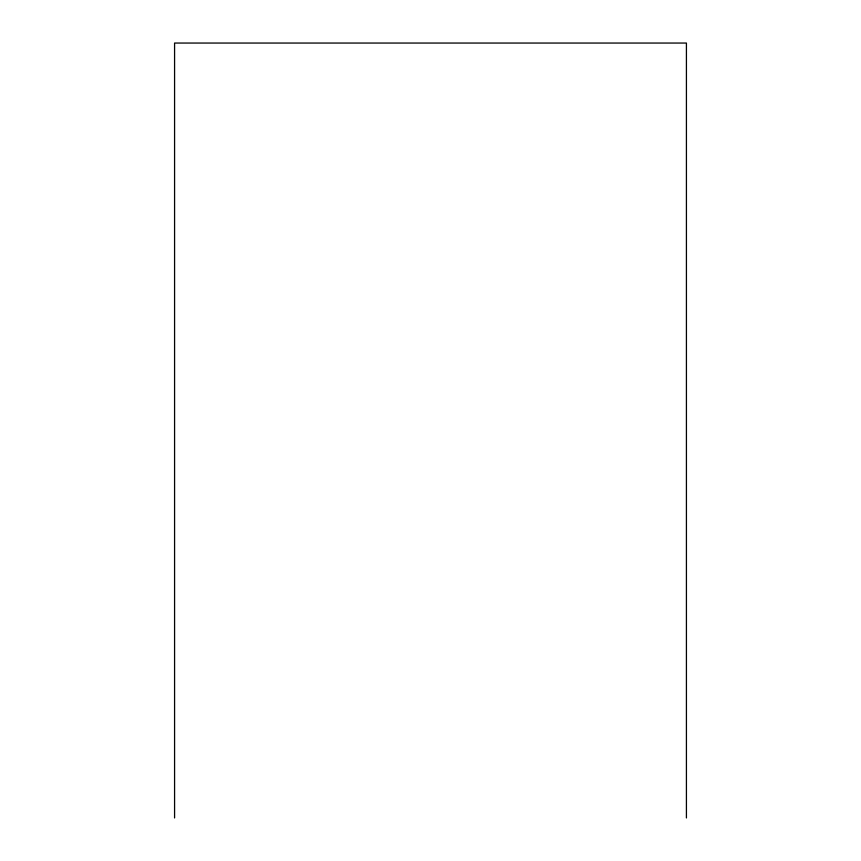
<?xml version="1.0" encoding="UTF-8"?>
<svg xmlns="http://www.w3.org/2000/svg" width="861" height="861" viewBox="0 0 861 861"><rect width="100%" height="100%" fill="white"/><g stroke="black" fill="none" stroke-linecap="round" stroke-linejoin="round"><path stroke-width="1.29" d="M686.421 817.95L686.421 43.05L174.579 43.05L174.579 817.95"/></g></svg>
